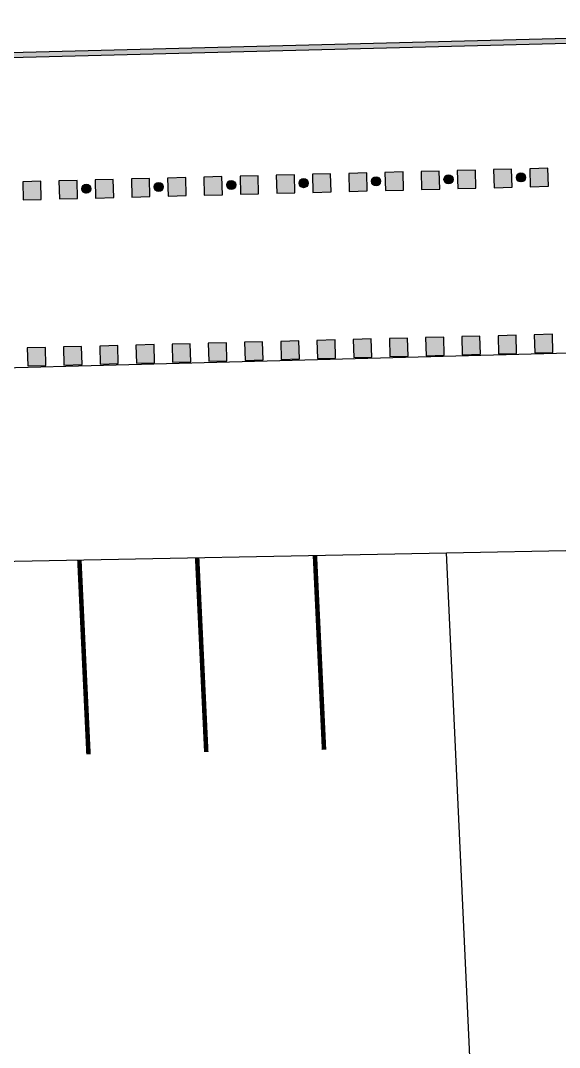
# Model space of a CAD drawing. Header units: metres. Extents: x 668617 to 675126, y 2286318 to 2293677.
# Drawn here: x 670025.96 to 670037.86, y 2287209.46 to 2287232.15 of the extents above; entities that cross this region are included whole.
import ezdxf

# ---------------------------------------------------------------- set-up
doc = ezdxf.new("R2010")
doc.units = ezdxf.units.M
doc.header["$MEASUREMENT"] = 0
for name, color, linetype in [('DMTG-B-CuadrosVerdes', 94, 'Continuous'), ('DMTG-M-VIALETON', 92, 'Continuous'), ('DMTG-PB-BANQUETAS', 251, 'Continuous'), ('DMTG-PB-LOTIFICACION', 253, 'Continuous'), ('DMTG-SH-LINEA BLANCA', 252, 'Continuous'), ('DMTG-SH-LINEA DISCONTINUA', 252, 'Continuous')]:
    doc.layers.add(name, color=color, linetype=linetype)

# ---------------------------------------------------------------- blocks, each defined once
blk = doc.blocks.new('*U181')
h = blk.add_hatch(color=256)
h.dxf.hatch_style = 1
h.paths.add_polyline_path([(15.995, 3.672), (16.395, 3.672), (16.395, 4.072), (15.995, 4.072)])
h = blk.add_hatch(color=256)
h.dxf.hatch_style = 1
h.paths.add_polyline_path([(15.995, 3.672), (16.395, 3.672), (16.395, 4.072), (15.995, 4.072)])
h = blk.add_hatch(color=256)
h.dxf.hatch_style = 1
h.paths.add_polyline_path([(16.795, 3.672), (17.195, 3.672), (17.195, 4.072), (16.795, 4.072)])
h = blk.add_hatch(color=256)
h.dxf.hatch_style = 1
h.paths.add_polyline_path([(16.795, 3.672), (17.195, 3.672), (17.195, 4.072), (16.795, 4.072)])
h = blk.add_hatch(color=256)
h.dxf.hatch_style = 1
h.paths.add_polyline_path([(17.595, 3.672), (17.995, 3.672), (17.995, 4.072), (17.595, 4.072)])
h = blk.add_hatch(color=256)
h.dxf.hatch_style = 1
h.paths.add_polyline_path([(17.595, 3.672), (17.995, 3.672), (17.995, 4.072), (17.595, 4.072)])
h = blk.add_hatch(color=256)
h.dxf.hatch_style = 1
h.paths.add_polyline_path([(18.395, 3.672), (18.795, 3.672), (18.795, 4.072), (18.395, 4.072)])
h = blk.add_hatch(color=256)
h.dxf.hatch_style = 1
h.paths.add_polyline_path([(18.395, 3.672), (18.795, 3.672), (18.795, 4.072), (18.395, 4.072)])
h = blk.add_hatch(color=256)
h.dxf.hatch_style = 1
h.paths.add_polyline_path([(19.195, 3.672), (19.595, 3.672), (19.595, 4.072), (19.195, 4.072)])
h = blk.add_hatch(color=256)
h.dxf.hatch_style = 1
h.paths.add_polyline_path([(19.195, 3.672), (19.595, 3.672), (19.595, 4.072), (19.195, 4.072)])
h = blk.add_hatch(color=256)
h.dxf.hatch_style = 1
h.paths.add_polyline_path([(19.995, 3.672), (20.395, 3.672), (20.395, 4.072), (19.995, 4.072)])
h = blk.add_hatch(color=256)
h.dxf.hatch_style = 1
h.paths.add_polyline_path([(19.995, 3.672), (20.395, 3.672), (20.395, 4.072), (19.995, 4.072)])
h = blk.add_hatch(color=256)
h.dxf.hatch_style = 1
h.paths.add_polyline_path([(20.795, 3.672), (21.195, 3.672), (21.195, 4.072), (20.795, 4.072)])
h = blk.add_hatch(color=256)
h.dxf.hatch_style = 1
h.paths.add_polyline_path([(20.795, 3.672), (21.195, 3.672), (21.195, 4.072), (20.795, 4.072)])
h = blk.add_hatch(color=256)
h.dxf.hatch_style = 1
h.paths.add_polyline_path([(21.595, 3.672), (21.995, 3.672), (21.995, 4.072), (21.595, 4.072)])
h = blk.add_hatch(color=256)
h.dxf.hatch_style = 1
h.paths.add_polyline_path([(21.595, 3.672), (21.995, 3.672), (21.995, 4.072), (21.595, 4.072)])
h = blk.add_hatch(color=256)
h.dxf.hatch_style = 1
h.paths.add_polyline_path([(22.395, 3.672), (22.795, 3.672), (22.795, 4.072), (22.395, 4.072)])
h = blk.add_hatch(color=256)
h.dxf.hatch_style = 1
h.paths.add_polyline_path([(22.395, 3.672), (22.795, 3.672), (22.795, 4.072), (22.395, 4.072)])
h = blk.add_hatch(color=256)
h.dxf.hatch_style = 1
h.paths.add_polyline_path([(23.195, 3.672), (23.595, 3.672), (23.595, 4.072), (23.195, 4.072)])
h = blk.add_hatch(color=256)
h.dxf.hatch_style = 1
h.paths.add_polyline_path([(23.195, 3.672), (23.595, 3.672), (23.595, 4.072), (23.195, 4.072)])
h = blk.add_hatch(color=256)
h.dxf.hatch_style = 1
h.paths.add_polyline_path([(23.995, 3.672), (24.395, 3.672), (24.395, 4.072), (23.995, 4.072)])
h = blk.add_hatch(color=256)
h.dxf.hatch_style = 1
h.paths.add_polyline_path([(23.995, 3.672), (24.395, 3.672), (24.395, 4.072), (23.995, 4.072)])
h = blk.add_hatch(color=256)
h.dxf.hatch_style = 1
h.paths.add_polyline_path([(24.795, 3.672), (25.195, 3.672), (25.195, 4.072), (24.795, 4.072)])
h = blk.add_hatch(color=256)
h.dxf.hatch_style = 1
h.paths.add_polyline_path([(24.795, 3.672), (25.195, 3.672), (25.195, 4.072), (24.795, 4.072)])
h = blk.add_hatch(color=256)
h.dxf.hatch_style = 1
h.paths.add_polyline_path([(25.595, 3.672), (25.995, 3.672), (25.995, 4.072), (25.595, 4.072)])
h = blk.add_hatch(color=256)
h.dxf.hatch_style = 1
h.paths.add_polyline_path([(25.595, 3.672), (25.995, 3.672), (25.995, 4.072), (25.595, 4.072)])
h = blk.add_hatch(color=256)
h.dxf.hatch_style = 1
h.paths.add_polyline_path([(26.395, 3.672), (26.795, 3.672), (26.795, 4.072), (26.395, 4.072)])
h = blk.add_hatch(color=256)
h.dxf.hatch_style = 1
h.paths.add_polyline_path([(26.395, 3.672), (26.795, 3.672), (26.795, 4.072), (26.395, 4.072)])
h = blk.add_hatch(color=256)
h.dxf.hatch_style = 1
h.paths.add_polyline_path([(27.195, 3.672), (27.595, 3.672), (27.595, 4.072), (27.195, 4.072)])
h = blk.add_hatch(color=256)
h.dxf.hatch_style = 1
h.paths.add_polyline_path([(27.195, 3.672), (27.595, 3.672), (27.595, 4.072), (27.195, 4.072)])
h = blk.add_hatch(color=256)
h.dxf.hatch_style = 1
h.paths.add_polyline_path([(16, 0), (16.4, 0), (16.4, 0.4), (16, 0.4)])
h = blk.add_hatch(color=256)
h.dxf.hatch_style = 1
h.paths.add_polyline_path([(16, 0), (16.4, 0), (16.4, 0.4), (16, 0.4)])
h = blk.add_hatch(color=256)
h.dxf.hatch_style = 1
h.paths.add_polyline_path([(16.8, 0), (17.2, 0), (17.2, 0.4), (16.8, 0.4)])
h = blk.add_hatch(color=256)
h.dxf.hatch_style = 1
h.paths.add_polyline_path([(16.8, 0), (17.2, 0), (17.2, 0.4), (16.8, 0.4)])
h = blk.add_hatch(color=256)
h.dxf.hatch_style = 1
h.paths.add_polyline_path([(17.6, 0), (18, 0), (18, 0.4), (17.6, 0.4)])
h = blk.add_hatch(color=256)
h.dxf.hatch_style = 1
h.paths.add_polyline_path([(17.6, 0), (18, 0), (18, 0.4), (17.6, 0.4)])
h = blk.add_hatch(color=256)
h.dxf.hatch_style = 1
h.paths.add_polyline_path([(18.4, 0), (18.8, 0), (18.8, 0.4), (18.4, 0.4)])
h = blk.add_hatch(color=256)
h.dxf.hatch_style = 1
h.paths.add_polyline_path([(18.4, 0), (18.8, 0), (18.8, 0.4), (18.4, 0.4)])
h = blk.add_hatch(color=256)
h.dxf.hatch_style = 1
h.paths.add_polyline_path([(19.2, 0), (19.6, 0), (19.6, 0.4), (19.2, 0.4)])
h = blk.add_hatch(color=256)
h.dxf.hatch_style = 1
h.paths.add_polyline_path([(19.2, 0), (19.6, 0), (19.6, 0.4), (19.2, 0.4)])
h = blk.add_hatch(color=256)
h.dxf.hatch_style = 1
h.paths.add_polyline_path([(20, 0), (20.4, 0), (20.4, 0.4), (20, 0.4)])
h = blk.add_hatch(color=256)
h.dxf.hatch_style = 1
h.paths.add_polyline_path([(20, 0), (20.4, 0), (20.4, 0.4), (20, 0.4)])
h = blk.add_hatch(color=256)
h.dxf.hatch_style = 1
h.paths.add_polyline_path([(20.8, 0), (21.2, 0), (21.2, 0.4), (20.8, 0.4)])
h = blk.add_hatch(color=256)
h.dxf.hatch_style = 1
h.paths.add_polyline_path([(20.8, 0), (21.2, 0), (21.2, 0.4), (20.8, 0.4)])
h = blk.add_hatch(color=256)
h.dxf.hatch_style = 1
h.paths.add_polyline_path([(21.6, 0), (22, 0), (22, 0.4), (21.6, 0.4)])
h = blk.add_hatch(color=256)
h.dxf.hatch_style = 1
h.paths.add_polyline_path([(21.6, 0), (22, 0), (22, 0.4), (21.6, 0.4)])
h = blk.add_hatch(color=256)
h.dxf.hatch_style = 1
h.paths.add_polyline_path([(22.4, 0), (22.8, 0), (22.8, 0.4), (22.4, 0.4)])
h = blk.add_hatch(color=256)
h.dxf.hatch_style = 1
h.paths.add_polyline_path([(22.4, 0), (22.8, 0), (22.8, 0.4), (22.4, 0.4)])
h = blk.add_hatch(color=256)
h.dxf.hatch_style = 1
h.paths.add_polyline_path([(23.2, 0), (23.6, 0), (23.6, 0.4), (23.2, 0.4)])
h = blk.add_hatch(color=256)
h.dxf.hatch_style = 1
h.paths.add_polyline_path([(23.2, 0), (23.6, 0), (23.6, 0.4), (23.2, 0.4)])
h = blk.add_hatch(color=256)
h.dxf.hatch_style = 1
h.paths.add_polyline_path([(24, 0), (24.4, 0), (24.4, 0.4), (24, 0.4)])
h = blk.add_hatch(color=256)
h.dxf.hatch_style = 1
h.paths.add_polyline_path([(24, 0), (24.4, 0), (24.4, 0.4), (24, 0.4)])
h = blk.add_hatch(color=256)
h.dxf.hatch_style = 1
h.paths.add_polyline_path([(24.8, 0), (25.2, 0), (25.2, 0.4), (24.8, 0.4)])
h = blk.add_hatch(color=256)
h.dxf.hatch_style = 1
h.paths.add_polyline_path([(24.8, 0), (25.2, 0), (25.2, 0.4), (24.8, 0.4)])
h = blk.add_hatch(color=256)
h.dxf.hatch_style = 1
h.paths.add_polyline_path([(25.6, 0), (26, 0), (26, 0.4), (25.6, 0.4)])
h = blk.add_hatch(color=256)
h.dxf.hatch_style = 1
h.paths.add_polyline_path([(25.6, 0), (26, 0), (26, 0.4), (25.6, 0.4)])
h = blk.add_hatch(color=256)
h.dxf.hatch_style = 1
h.paths.add_polyline_path([(26.4, 0), (26.8, 0), (26.8, 0.4), (26.4, 0.4)])
h = blk.add_hatch(color=256)
h.dxf.hatch_style = 1
h.paths.add_polyline_path([(26.4, 0), (26.8, 0), (26.8, 0.4), (26.4, 0.4)])
h = blk.add_hatch(color=256)
h.dxf.hatch_style = 1
h.paths.add_polyline_path([(27.2, 0), (27.6, 0), (27.6, 0.4), (27.2, 0.4)])
h = blk.add_hatch(color=256)
h.dxf.hatch_style = 1
h.paths.add_polyline_path([(27.2, 0), (27.6, 0), (27.6, 0.4), (27.2, 0.4)])
for points in [[(15.995, 3.672), (16.395, 3.672), (16.395, 4.072), (15.995, 4.072)], [(15.995, 3.672), (16.395, 3.672), (16.395, 4.072), (15.995, 4.072)], [(16.795, 3.672), (17.195, 3.672), (17.195, 4.072), (16.795, 4.072)], [(16.795, 3.672), (17.195, 3.672), (17.195, 4.072), (16.795, 4.072)], [(17.595, 3.672), (17.995, 3.672), (17.995, 4.072), (17.595, 4.072)], [(17.595, 3.672), (17.995, 3.672), (17.995, 4.072), (17.595, 4.072)], [(18.395, 3.672), (18.795, 3.672), (18.795, 4.072), (18.395, 4.072)], [(18.395, 3.672), (18.795, 3.672), (18.795, 4.072), (18.395, 4.072)], [(19.195, 3.672), (19.595, 3.672), (19.595, 4.072), (19.195, 4.072)], [(19.195, 3.672), (19.595, 3.672), (19.595, 4.072), (19.195, 4.072)], [(19.995, 3.672), (20.395, 3.672), (20.395, 4.072), (19.995, 4.072)], [(19.995, 3.672), (20.395, 3.672), (20.395, 4.072), (19.995, 4.072)], [(20.795, 3.672), (21.195, 3.672), (21.195, 4.072), (20.795, 4.072)], [(20.795, 3.672), (21.195, 3.672), (21.195, 4.072), (20.795, 4.072)], [(21.595, 3.672), (21.995, 3.672), (21.995, 4.072), (21.595, 4.072)], [(21.595, 3.672), (21.995, 3.672), (21.995, 4.072), (21.595, 4.072)], [(22.395, 3.672), (22.795, 3.672), (22.795, 4.072), (22.395, 4.072)], [(22.395, 3.672), (22.795, 3.672), (22.795, 4.072), (22.395, 4.072)], [(23.195, 3.672), (23.595, 3.672), (23.595, 4.072), (23.195, 4.072)], [(23.195, 3.672), (23.595, 3.672), (23.595, 4.072), (23.195, 4.072)], [(23.995, 3.672), (24.395, 3.672), (24.395, 4.072), (23.995, 4.072)], [(23.995, 3.672), (24.395, 3.672), (24.395, 4.072), (23.995, 4.072)], [(24.795, 3.672), (25.195, 3.672), (25.195, 4.072), (24.795, 4.072)], [(24.795, 3.672), (25.195, 3.672), (25.195, 4.072), (24.795, 4.072)], [(25.595, 3.672), (25.995, 3.672), (25.995, 4.072), (25.595, 4.072)], [(25.595, 3.672), (25.995, 3.672), (25.995, 4.072), (25.595, 4.072)], [(26.395, 3.672), (26.795, 3.672), (26.795, 4.072), (26.395, 4.072)], [(26.395, 3.672), (26.795, 3.672), (26.795, 4.072), (26.395, 4.072)], [(27.195, 3.672), (27.595, 3.672), (27.595, 4.072), (27.195, 4.072)], [(27.195, 3.672), (27.595, 3.672), (27.595, 4.072), (27.195, 4.072)], [(16, 0), (16.4, 0), (16.4, 0.4), (16, 0.4)], [(16, 0), (16.4, 0), (16.4, 0.4), (16, 0.4)], [(16.8, 0), (17.2, 0), (17.2, 0.4), (16.8, 0.4)], [(16.8, 0), (17.2, 0), (17.2, 0.4), (16.8, 0.4)], [(17.6, 0), (18, 0), (18, 0.4), (17.6, 0.4)], [(17.6, 0), (18, 0), (18, 0.4), (17.6, 0.4)], [(18.4, 0), (18.8, 0), (18.8, 0.4), (18.4, 0.4)], [(18.4, 0), (18.8, 0), (18.8, 0.4), (18.4, 0.4)], [(19.2, 0), (19.6, 0), (19.6, 0.4), (19.2, 0.4)], [(19.2, 0), (19.6, 0), (19.6, 0.4), (19.2, 0.4)], [(20, 0), (20.4, 0), (20.4, 0.4), (20, 0.4)], [(20, 0), (20.4, 0), (20.4, 0.4), (20, 0.4)], [(20.8, 0), (21.2, 0), (21.2, 0.4), (20.8, 0.4)], [(20.8, 0), (21.2, 0), (21.2, 0.4), (20.8, 0.4)], [(21.6, 0), (22, 0), (22, 0.4), (21.6, 0.4)], [(21.6, 0), (22, 0), (22, 0.4), (21.6, 0.4)], [(22.4, 0), (22.8, 0), (22.8, 0.4), (22.4, 0.4)], [(22.4, 0), (22.8, 0), (22.8, 0.4), (22.4, 0.4)], [(23.2, 0), (23.6, 0), (23.6, 0.4), (23.2, 0.4)], [(23.2, 0), (23.6, 0), (23.6, 0.4), (23.2, 0.4)], [(24, 0), (24.4, 0), (24.4, 0.4), (24, 0.4)], [(24, 0), (24.4, 0), (24.4, 0.4), (24, 0.4)], [(24.8, 0), (25.2, 0), (25.2, 0.4), (24.8, 0.4)], [(24.8, 0), (25.2, 0), (25.2, 0.4), (24.8, 0.4)], [(25.6, 0), (26, 0), (26, 0.4), (25.6, 0.4)], [(25.6, 0), (26, 0), (26, 0.4), (25.6, 0.4)], [(26.4, 0), (26.8, 0), (26.8, 0.4), (26.4, 0.4)], [(26.4, 0), (26.8, 0), (26.8, 0.4), (26.4, 0.4)], [(27.2, 0), (27.6, 0), (27.6, 0.4), (27.2, 0.4)], [(27.2, 0), (27.6, 0), (27.6, 0.4), (27.2, 0.4)]]:
    blk.add_lwpolyline(points, close=True)
blk = doc.blocks.new('*U156')
blk.add_hatch(color=252).paths.add_polyline_path([(0.001, -0.05), (44.99, 1.032), (44.988, 1.132), (-0.001, 0.05)])
blk.add_lwpolyline([(0.001, -0.05), (44.99, 1.032), (44.988, 1.132), (-0.001, 0.05)], close=True)
blk = doc.blocks.new('*U182')
at = {"true_color": 0x58ba48}
h = blk.add_hatch(color=85, dxfattribs=at)
h.dxf.hatch_style = 1
h.paths.add_polyline_path([(27.364, 11.512, 1), (27.464, 11.512, 1)], flags=0)
h.paths.add_polyline_path([(27.363, 11.58), (27.352, 11.591, 0.062746), (27.335, 11.573), (27.346, 11.562, 0.413879), (27.363, 11.562, 0.414549)], flags=17)
h.paths.add_polyline_path([(27.361, 11.571, -1), (27.348, 11.571, -1)], flags=16)
h.paths.add_polyline_path([(27.364, 11.512, 1), (27.464, 11.512, 1)], flags=16)
h.paths.add_polyline_path([(27.475, 11.591), (27.464, 11.58, 0.413879), (27.464, 11.562, 0.414549), (27.482, 11.562), (27.493, 11.573, 0.062746)], flags=17)
h.paths.add_polyline_path([(27.479, 11.571, -1), (27.467, 11.571, -1)], flags=16)
h.paths.add_polyline_path([(27.493, 11.451), (27.482, 11.461, 0.413879), (27.464, 11.461, 0.414549), (27.464, 11.444), (27.475, 11.433, 0.062746)], flags=17)
h.paths.add_polyline_path([(27.467, 11.452, -1), (27.479, 11.452, -1)], flags=16)
h.paths.add_polyline_path([(27.363, 11.461, 0.414549), (27.346, 11.461), (27.335, 11.451, 0.062746), (27.352, 11.433), (27.363, 11.444, 0.413879)], flags=17)
h.paths.add_polyline_path([(27.348, 11.452, -1), (27.361, 11.452, -1)], flags=16)
h.paths.add_polyline_path([(27.493, 11.573), (27.482, 11.562, -0.414549), (27.464, 11.562, -0.413879), (27.464, 11.58), (27.475, 11.591, 0.342564), (27.352, 11.591), (27.363, 11.58, -0.414549), (27.363, 11.562, -0.413879), (27.346, 11.562), (27.335, 11.573, 0.166532), (27.314, 11.512, 0.166532), (27.335, 11.451), (27.346, 11.461, -0.414549), (27.363, 11.461, -0.413879), (27.363, 11.444), (27.352, 11.433, 0.342564), (27.475, 11.433), (27.464, 11.444, -0.414549), (27.464, 11.461, -0.413879), (27.482, 11.461), (27.493, 11.451, 0.166532), (27.514, 11.512, 0.166532)])
h.paths.add_polyline_path([(27.464, 11.512, -1), (27.364, 11.512, -1)], flags=0)
h.paths.add_polyline_path([(27.443, 11.567, 0.245947), (27.385, 11.567), (27.373, 11.589, -0.245947), (27.454, 11.589)], flags=16)
h.paths.add_polyline_path([(27.443, 11.456), (27.454, 11.434, -0.245947), (27.373, 11.434), (27.385, 11.456, 0.245947)], flags=16)
at = {"true_color": 0xc7c8ca}
h = blk.add_hatch(color=9, dxfattribs=at)
h.dxf.hatch_style = 1
h.paths.add_polyline_path([(27.454, 11.589, 0.245947), (27.373, 11.589), (27.385, 11.567, -0.245947), (27.443, 11.567)])
h.paths.add_polyline_path([(27.454, 11.434), (27.443, 11.456, -0.245947), (27.385, 11.456), (27.373, 11.434, 0.245947)])
at = {"true_color": 0x58ba48}
h = blk.add_hatch(color=85, dxfattribs=at)
h.dxf.hatch_style = 1
h.paths.add_polyline_path([(28.964, 11.512, 1), (29.064, 11.512, 1)], flags=0)
h.paths.add_polyline_path([(28.963, 11.58), (28.952, 11.591, 0.062746), (28.935, 11.573), (28.946, 11.562, 0.413879), (28.963, 11.562, 0.414549)], flags=17)
h.paths.add_polyline_path([(28.961, 11.571, -1), (28.948, 11.571, -1)], flags=16)
h.paths.add_polyline_path([(28.964, 11.512, 1), (29.064, 11.512, 1)], flags=16)
h.paths.add_polyline_path([(29.075, 11.591), (29.064, 11.58, 0.413879), (29.064, 11.562, 0.414549), (29.082, 11.562), (29.093, 11.573, 0.062746)], flags=17)
h.paths.add_polyline_path([(29.079, 11.571, -1), (29.067, 11.571, -1)], flags=16)
h.paths.add_polyline_path([(29.093, 11.45), (29.082, 11.461, 0.413879), (29.064, 11.461, 0.414549), (29.064, 11.443), (29.075, 11.433, 0.062746)], flags=17)
h.paths.add_polyline_path([(29.067, 11.452, -1), (29.079, 11.452, -1)], flags=16)
h.paths.add_polyline_path([(28.963, 11.461, 0.414549), (28.946, 11.461), (28.935, 11.45, 0.062746), (28.952, 11.433), (28.963, 11.443, 0.413879)], flags=17)
h.paths.add_polyline_path([(28.948, 11.452, -1), (28.961, 11.452, -1)], flags=16)
h.paths.add_polyline_path([(29.093, 11.573), (29.082, 11.562, -0.414549), (29.064, 11.562, -0.413879), (29.064, 11.58), (29.075, 11.591, 0.342564), (28.952, 11.591), (28.963, 11.58, -0.414549), (28.963, 11.562, -0.413879), (28.946, 11.562), (28.935, 11.573, 0.166532), (28.914, 11.512, 0.166532), (28.935, 11.45), (28.946, 11.461, -0.414549), (28.963, 11.461, -0.413879), (28.963, 11.443), (28.952, 11.433, 0.342564), (29.075, 11.433), (29.064, 11.443, -0.414549), (29.064, 11.461, -0.413879), (29.082, 11.461), (29.093, 11.45, 0.166532), (29.114, 11.512, 0.166532)])
h.paths.add_polyline_path([(29.064, 11.512, -1), (28.964, 11.512, -1)], flags=0)
h.paths.add_polyline_path([(29.043, 11.567, 0.245947), (28.985, 11.567), (28.973, 11.589, -0.245947), (29.054, 11.589)], flags=16)
h.paths.add_polyline_path([(29.043, 11.456), (29.054, 11.434, -0.245947), (28.973, 11.434), (28.985, 11.456, 0.245947)], flags=16)
at = {"true_color": 0xc7c8ca}
h = blk.add_hatch(color=9, dxfattribs=at)
h.dxf.hatch_style = 1
h.paths.add_polyline_path([(29.054, 11.589, 0.245947), (28.973, 11.589), (28.985, 11.567, -0.245947), (29.043, 11.567)])
h.paths.add_polyline_path([(29.054, 11.434), (29.043, 11.456, -0.245947), (28.985, 11.456), (28.973, 11.434, 0.245947)])
at = {"true_color": 0x58ba48}
h = blk.add_hatch(color=85, dxfattribs=at)
h.dxf.hatch_style = 1
h.paths.add_polyline_path([(30.564, 11.512, 1), (30.664, 11.512, 1)], flags=0)
h.paths.add_polyline_path([(30.563, 11.58), (30.552, 11.591, 0.062746), (30.535, 11.573), (30.546, 11.562, 0.413879), (30.563, 11.562, 0.414549)], flags=17)
h.paths.add_polyline_path([(30.561, 11.571, -1), (30.548, 11.571, -1)], flags=16)
h.paths.add_polyline_path([(30.564, 11.512, 1), (30.664, 11.512, 1)], flags=16)
h.paths.add_polyline_path([(30.675, 11.591), (30.664, 11.58, 0.413879), (30.664, 11.562, 0.414549), (30.682, 11.562), (30.693, 11.573, 0.062746)], flags=17)
h.paths.add_polyline_path([(30.679, 11.571, -1), (30.667, 11.571, -1)], flags=16)
h.paths.add_polyline_path([(30.693, 11.45), (30.682, 11.461, 0.413879), (30.664, 11.461, 0.414549), (30.664, 11.443), (30.675, 11.433, 0.062746)], flags=17)
h.paths.add_polyline_path([(30.667, 11.452, -1), (30.679, 11.452, -1)], flags=16)
h.paths.add_polyline_path([(30.563, 11.461, 0.414549), (30.546, 11.461), (30.535, 11.45, 0.062746), (30.552, 11.433), (30.563, 11.443, 0.413879)], flags=17)
h.paths.add_polyline_path([(30.548, 11.452, -1), (30.561, 11.452, -1)], flags=16)
h.paths.add_polyline_path([(30.693, 11.573), (30.682, 11.562, -0.414549), (30.664, 11.562, -0.413879), (30.664, 11.58), (30.675, 11.591, 0.342564), (30.552, 11.591), (30.563, 11.58, -0.414549), (30.563, 11.562, -0.413879), (30.546, 11.562), (30.535, 11.573, 0.166532), (30.514, 11.512, 0.166532), (30.535, 11.45), (30.546, 11.461, -0.414549), (30.563, 11.461, -0.413879), (30.563, 11.443), (30.552, 11.433, 0.342564), (30.675, 11.433), (30.664, 11.443, -0.414549), (30.664, 11.461, -0.413879), (30.682, 11.461), (30.693, 11.45, 0.166532), (30.714, 11.512, 0.166532)])
h.paths.add_polyline_path([(30.664, 11.512, -1), (30.564, 11.512, -1)], flags=0)
h.paths.add_polyline_path([(30.643, 11.567, 0.245947), (30.585, 11.567), (30.573, 11.589, -0.245947), (30.654, 11.589)], flags=16)
h.paths.add_polyline_path([(30.643, 11.456), (30.654, 11.434, -0.245947), (30.573, 11.434), (30.585, 11.456, 0.245947)], flags=16)
at = {"true_color": 0xc7c8ca}
h = blk.add_hatch(color=9, dxfattribs=at)
h.dxf.hatch_style = 1
h.paths.add_polyline_path([(30.654, 11.589, 0.245947), (30.573, 11.589), (30.585, 11.567, -0.245947), (30.643, 11.567)])
h.paths.add_polyline_path([(30.654, 11.434), (30.643, 11.456, -0.245947), (30.585, 11.456), (30.573, 11.434, 0.245947)])
at = {"true_color": 0x58ba48}
h = blk.add_hatch(color=85, dxfattribs=at)
h.dxf.hatch_style = 1
h.paths.add_polyline_path([(32.164, 11.511, 1), (32.264, 11.511, 1)], flags=0)
h.paths.add_polyline_path([(32.163, 11.58), (32.152, 11.59, 0.062746), (32.135, 11.573), (32.146, 11.562, 0.413879), (32.163, 11.562, 0.414549)], flags=17)
h.paths.add_polyline_path([(32.161, 11.571, -1), (32.148, 11.571, -1)], flags=16)
h.paths.add_polyline_path([(32.164, 11.511, 1), (32.264, 11.511, 1)], flags=16)
h.paths.add_polyline_path([(32.275, 11.59), (32.264, 11.58, 0.413879), (32.264, 11.562, 0.414549), (32.282, 11.562), (32.293, 11.573, 0.062746)], flags=17)
h.paths.add_polyline_path([(32.279, 11.571, -1), (32.267, 11.571, -1)], flags=16)
h.paths.add_polyline_path([(32.293, 11.45), (32.282, 11.461, 0.413879), (32.264, 11.461, 0.414549), (32.264, 11.443), (32.275, 11.432, 0.062746)], flags=17)
h.paths.add_polyline_path([(32.267, 11.452, -1), (32.279, 11.452, -1)], flags=16)
h.paths.add_polyline_path([(32.163, 11.461, 0.414549), (32.146, 11.461), (32.135, 11.45, 0.062746), (32.152, 11.432), (32.163, 11.443, 0.413879)], flags=17)
h.paths.add_polyline_path([(32.148, 11.452, -1), (32.161, 11.452, -1)], flags=16)
h.paths.add_polyline_path([(32.293, 11.573), (32.282, 11.562, -0.414549), (32.264, 11.562, -0.413879), (32.264, 11.58), (32.275, 11.59, 0.342564), (32.152, 11.59), (32.163, 11.58, -0.414549), (32.163, 11.562, -0.413879), (32.146, 11.562), (32.135, 11.573, 0.166532), (32.114, 11.511, 0.166532), (32.135, 11.45), (32.146, 11.461, -0.414549), (32.163, 11.461, -0.413879), (32.163, 11.443), (32.152, 11.432, 0.342564), (32.275, 11.432), (32.264, 11.443, -0.414549), (32.264, 11.461, -0.413879), (32.282, 11.461), (32.293, 11.45, 0.166532), (32.314, 11.511, 0.166532)])
h.paths.add_polyline_path([(32.264, 11.511, -1), (32.164, 11.511, -1)], flags=0)
h.paths.add_polyline_path([(32.243, 11.567, 0.245947), (32.185, 11.567), (32.173, 11.589, -0.245947), (32.254, 11.589)], flags=16)
h.paths.add_polyline_path([(32.243, 11.456), (32.254, 11.434, -0.245947), (32.173, 11.434), (32.185, 11.456, 0.245947)], flags=16)
at = {"true_color": 0xc7c8ca}
h = blk.add_hatch(color=9, dxfattribs=at)
h.dxf.hatch_style = 1
h.paths.add_polyline_path([(32.254, 11.589, 0.245947), (32.173, 11.589), (32.185, 11.567, -0.245947), (32.243, 11.567)])
h.paths.add_polyline_path([(32.254, 11.434), (32.243, 11.456, -0.245947), (32.185, 11.456), (32.173, 11.434, 0.245947)])
at = {"true_color": 0x58ba48}
h = blk.add_hatch(color=85, dxfattribs=at)
h.dxf.hatch_style = 1
h.paths.add_polyline_path([(33.764, 11.511, 1), (33.864, 11.511, 1)], flags=0)
h.paths.add_polyline_path([(33.763, 11.58), (33.752, 11.59, 0.062746), (33.735, 11.573), (33.746, 11.562, 0.413879), (33.763, 11.562, 0.414549)], flags=17)
h.paths.add_polyline_path([(33.761, 11.571, -1), (33.748, 11.571, -1)], flags=16)
h.paths.add_polyline_path([(33.764, 11.511, 1), (33.864, 11.511, 1)], flags=16)
h.paths.add_polyline_path([(33.875, 11.59), (33.864, 11.58, 0.413879), (33.864, 11.562, 0.414549), (33.882, 11.562), (33.893, 11.573, 0.062746)], flags=17)
h.paths.add_polyline_path([(33.879, 11.571, -1), (33.867, 11.571, -1)], flags=16)
h.paths.add_polyline_path([(33.893, 11.45), (33.882, 11.461, 0.413879), (33.864, 11.461, 0.414549), (33.864, 11.443), (33.875, 11.432, 0.062746)], flags=17)
h.paths.add_polyline_path([(33.867, 11.452, -1), (33.879, 11.452, -1)], flags=16)
h.paths.add_polyline_path([(33.763, 11.461, 0.414549), (33.746, 11.461), (33.735, 11.45, 0.062746), (33.752, 11.432), (33.763, 11.443, 0.413879)], flags=17)
h.paths.add_polyline_path([(33.748, 11.452, -1), (33.761, 11.452, -1)], flags=16)
h.paths.add_polyline_path([(33.893, 11.573), (33.882, 11.562, -0.414549), (33.864, 11.562, -0.413879), (33.864, 11.58), (33.875, 11.59, 0.342564), (33.752, 11.59), (33.763, 11.58, -0.414549), (33.763, 11.562, -0.413879), (33.746, 11.562), (33.735, 11.573, 0.166532), (33.714, 11.511, 0.166532), (33.735, 11.45), (33.746, 11.461, -0.414549), (33.763, 11.461, -0.413879), (33.763, 11.443), (33.752, 11.432, 0.342564), (33.875, 11.432), (33.864, 11.443, -0.414549), (33.864, 11.461, -0.413879), (33.882, 11.461), (33.893, 11.45, 0.166532), (33.914, 11.511, 0.166532)])
h.paths.add_polyline_path([(33.864, 11.511, -1), (33.764, 11.511, -1)], flags=0)
h.paths.add_polyline_path([(33.843, 11.567, 0.245947), (33.785, 11.567), (33.773, 11.589, -0.245947), (33.854, 11.589)], flags=16)
h.paths.add_polyline_path([(33.843, 11.456), (33.854, 11.434, -0.245947), (33.773, 11.434), (33.785, 11.456, 0.245947)], flags=16)
at = {"true_color": 0xc7c8ca}
h = blk.add_hatch(color=9, dxfattribs=at)
h.dxf.hatch_style = 1
h.paths.add_polyline_path([(33.854, 11.589, 0.245947), (33.773, 11.589), (33.785, 11.567, -0.245947), (33.843, 11.567)])
h.paths.add_polyline_path([(33.854, 11.434), (33.843, 11.456, -0.245947), (33.785, 11.456), (33.773, 11.434, 0.245947)])
at = {"true_color": 0x58ba48}
h = blk.add_hatch(color=85, dxfattribs=at)
h.dxf.hatch_style = 1
h.paths.add_polyline_path([(35.364, 11.511, 1), (35.464, 11.511, 1)], flags=0)
h.paths.add_polyline_path([(35.363, 11.579), (35.352, 11.59, 0.062746), (35.335, 11.573), (35.346, 11.562, 0.413879), (35.363, 11.562, 0.414549)], flags=17)
h.paths.add_polyline_path([(35.361, 11.571, -1), (35.348, 11.571, -1)], flags=16)
h.paths.add_polyline_path([(35.364, 11.511, 1), (35.464, 11.511, 1)], flags=16)
h.paths.add_polyline_path([(35.475, 11.59), (35.464, 11.579, 0.413879), (35.464, 11.562, 0.414549), (35.482, 11.562), (35.493, 11.573, 0.062746)], flags=17)
h.paths.add_polyline_path([(35.479, 11.571, -1), (35.467, 11.571, -1)], flags=16)
h.paths.add_polyline_path([(35.493, 11.45), (35.482, 11.461, 0.413879), (35.464, 11.461, 0.414549), (35.464, 11.443), (35.475, 11.432, 0.062746)], flags=17)
h.paths.add_polyline_path([(35.467, 11.452, -1), (35.479, 11.452, -1)], flags=16)
h.paths.add_polyline_path([(35.363, 11.461, 0.414549), (35.346, 11.461), (35.335, 11.45, 0.062746), (35.352, 11.432), (35.363, 11.443, 0.413879)], flags=17)
h.paths.add_polyline_path([(35.348, 11.452, -1), (35.361, 11.452, -1)], flags=16)
h.paths.add_polyline_path([(35.493, 11.573), (35.482, 11.562, -0.414549), (35.464, 11.562, -0.413879), (35.464, 11.579), (35.475, 11.59, 0.342564), (35.352, 11.59), (35.363, 11.579, -0.414549), (35.363, 11.562, -0.413879), (35.346, 11.562), (35.335, 11.573, 0.166532), (35.314, 11.511, 0.166532), (35.335, 11.45), (35.346, 11.461, -0.414549), (35.363, 11.461, -0.413879), (35.363, 11.443), (35.352, 11.432, 0.342564), (35.475, 11.432), (35.464, 11.443, -0.414549), (35.464, 11.461, -0.413879), (35.482, 11.461), (35.493, 11.45, 0.166532), (35.514, 11.511, 0.166532)])
h.paths.add_polyline_path([(35.464, 11.511, -1), (35.364, 11.511, -1)], flags=0)
h.paths.add_polyline_path([(35.443, 11.567, 0.245947), (35.385, 11.567), (35.373, 11.589, -0.245947), (35.454, 11.589)], flags=16)
h.paths.add_polyline_path([(35.443, 11.456), (35.454, 11.434, -0.245947), (35.373, 11.434), (35.385, 11.456, 0.245947)], flags=16)
at = {"true_color": 0xc7c8ca}
h = blk.add_hatch(color=9, dxfattribs=at)
h.dxf.hatch_style = 1
h.paths.add_polyline_path([(35.454, 11.589, 0.245947), (35.373, 11.589), (35.385, 11.567, -0.245947), (35.443, 11.567)])
h.paths.add_polyline_path([(35.454, 11.434), (35.443, 11.456, -0.245947), (35.385, 11.456), (35.373, 11.434, 0.245947)])
at = {"true_color": 0x58ba48}
h = blk.add_hatch(color=85, dxfattribs=at)
h.dxf.hatch_style = 1
h.paths.add_polyline_path([(36.964, 11.511, 1), (37.064, 11.511, 1)], flags=0)
h.paths.add_polyline_path([(36.963, 11.579), (36.952, 11.59, 0.062746), (36.935, 11.572), (36.946, 11.562, 0.413879), (36.963, 11.562, 0.414549)], flags=17)
h.paths.add_polyline_path([(36.961, 11.57, -1), (36.948, 11.57, -1)], flags=16)
h.paths.add_polyline_path([(36.964, 11.511, 1), (37.064, 11.511, 1)], flags=16)
h.paths.add_polyline_path([(37.075, 11.59), (37.064, 11.579, 0.413879), (37.064, 11.562, 0.414549), (37.082, 11.562), (37.093, 11.572, 0.062746)], flags=17)
h.paths.add_polyline_path([(37.079, 11.57, -1), (37.067, 11.57, -1)], flags=16)
h.paths.add_polyline_path([(37.093, 11.45), (37.082, 11.461, 0.413879), (37.064, 11.461, 0.414549), (37.064, 11.443), (37.075, 11.432, 0.062746)], flags=17)
h.paths.add_polyline_path([(37.067, 11.452, -1), (37.079, 11.452, -1)], flags=16)
h.paths.add_polyline_path([(36.963, 11.461, 0.414549), (36.946, 11.461), (36.935, 11.45, 0.062746), (36.952, 11.432), (36.963, 11.443, 0.413879)], flags=17)
h.paths.add_polyline_path([(36.948, 11.452, -1), (36.961, 11.452, -1)], flags=16)
h.paths.add_polyline_path([(37.093, 11.572), (37.082, 11.562, -0.414549), (37.064, 11.562, -0.413879), (37.064, 11.579), (37.075, 11.59, 0.342564), (36.952, 11.59), (36.963, 11.579, -0.414549), (36.963, 11.562, -0.413879), (36.946, 11.562), (36.935, 11.572, 0.166532), (36.914, 11.511, 0.166532), (36.935, 11.45), (36.946, 11.461, -0.414549), (36.963, 11.461, -0.413879), (36.963, 11.443), (36.952, 11.432, 0.342564), (37.075, 11.432), (37.064, 11.443, -0.414549), (37.064, 11.461, -0.413879), (37.082, 11.461), (37.093, 11.45, 0.166532), (37.114, 11.511, 0.166532)])
h.paths.add_polyline_path([(37.064, 11.511, -1), (36.964, 11.511, -1)], flags=0)
h.paths.add_polyline_path([(37.043, 11.566, 0.245947), (36.985, 11.566), (36.973, 11.589, -0.245947), (37.054, 11.589)], flags=16)
h.paths.add_polyline_path([(37.043, 11.456), (37.054, 11.434, -0.245947), (36.973, 11.434), (36.985, 11.456, 0.245947)], flags=16)
at = {"true_color": 0xc7c8ca}
h = blk.add_hatch(color=9, dxfattribs=at)
h.dxf.hatch_style = 1
h.paths.add_polyline_path([(37.054, 11.589, 0.245947), (36.973, 11.589), (36.985, 11.566, -0.245947), (37.043, 11.566)])
h.paths.add_polyline_path([(37.054, 11.434), (37.043, 11.456, -0.245947), (36.985, 11.456), (36.973, 11.434, 0.245947)])
at = {"true_color": 0x58ba48}
h = blk.add_hatch(color=85, dxfattribs=at)
h.dxf.hatch_style = 1
h.paths.add_polyline_path([(27.364, 11.512, 1), (27.464, 11.512, 1)])
h = blk.add_hatch(color=85, dxfattribs=at)
h.dxf.hatch_style = 1
h.paths.add_polyline_path([(28.964, 11.512, 1), (29.064, 11.512, 1)])
h = blk.add_hatch(color=85, dxfattribs=at)
h.dxf.hatch_style = 1
h.paths.add_polyline_path([(30.564, 11.512, 1), (30.664, 11.512, 1)])
h = blk.add_hatch(color=85, dxfattribs=at)
h.dxf.hatch_style = 1
h.paths.add_polyline_path([(32.164, 11.511, 1), (32.264, 11.511, 1)])
h = blk.add_hatch(color=85, dxfattribs=at)
h.dxf.hatch_style = 1
h.paths.add_polyline_path([(33.764, 11.511, 1), (33.864, 11.511, 1)])
h = blk.add_hatch(color=85, dxfattribs=at)
h.dxf.hatch_style = 1
h.paths.add_polyline_path([(35.364, 11.511, 1), (35.464, 11.511, 1)])
h = blk.add_hatch(color=85, dxfattribs=at)
h.dxf.hatch_style = 1
h.paths.add_polyline_path([(36.964, 11.511, 1), (37.064, 11.511, 1)])
at = {"color": 18, "true_color": 0x000000}
for points in [[(27.363, 11.58), (27.352, 11.591, 0.062746), (27.335, 11.573), (27.346, 11.562, 0.413879), (27.363, 11.562, 0.414549)], [(27.454, 11.589), (27.443, 11.567, 0.245947), (27.385, 11.567), (27.373, 11.589, -0.245947)], [(27.464, 11.58), (27.475, 11.591, -0.062746), (27.493, 11.573), (27.482, 11.562, -0.413879), (27.464, 11.562, -0.414549)], [(28.963, 11.58), (28.952, 11.591, 0.062746), (28.935, 11.573), (28.946, 11.562, 0.413879), (28.963, 11.562, 0.414549)], [(29.054, 11.589), (29.043, 11.567, 0.245947), (28.985, 11.567), (28.973, 11.589, -0.245947)], [(29.064, 11.58), (29.075, 11.591, -0.062746), (29.093, 11.573), (29.082, 11.562, -0.413879), (29.064, 11.562, -0.414549)], [(30.563, 11.58), (30.552, 11.591, 0.062746), (30.535, 11.573), (30.546, 11.562, 0.413879), (30.563, 11.562, 0.414549)], [(30.654, 11.589), (30.643, 11.567, 0.245947), (30.585, 11.567), (30.573, 11.589, -0.245947)], [(30.664, 11.58), (30.675, 11.591, -0.062746), (30.693, 11.573), (30.682, 11.562, -0.413879), (30.664, 11.562, -0.414549)], [(32.163, 11.58), (32.152, 11.59, 0.062746), (32.135, 11.573), (32.146, 11.562, 0.413879), (32.163, 11.562, 0.414549)], [(32.254, 11.589), (32.243, 11.567, 0.245947), (32.185, 11.567), (32.173, 11.589, -0.245947)], [(32.264, 11.58), (32.275, 11.59, -0.062746), (32.293, 11.573), (32.282, 11.562, -0.413879), (32.264, 11.562, -0.414549)], [(33.763, 11.58), (33.752, 11.59, 0.062746), (33.735, 11.573), (33.746, 11.562, 0.413879), (33.763, 11.562, 0.414549)], [(33.854, 11.589), (33.843, 11.567, 0.245947), (33.785, 11.567), (33.773, 11.589, -0.245947)], [(33.864, 11.58), (33.875, 11.59, -0.062746), (33.893, 11.573), (33.882, 11.562, -0.413879), (33.864, 11.562, -0.414549)], [(35.363, 11.579), (35.352, 11.59, 0.062746), (35.335, 11.573), (35.346, 11.562, 0.413879), (35.363, 11.562, 0.414549)], [(35.454, 11.589), (35.443, 11.567, 0.245947), (35.385, 11.567), (35.373, 11.589, -0.245947)], [(35.464, 11.579), (35.475, 11.59, -0.062746), (35.493, 11.573), (35.482, 11.562, -0.413879), (35.464, 11.562, -0.414549)], [(36.963, 11.579), (36.952, 11.59, 0.062746), (36.935, 11.572), (36.946, 11.562, 0.413879), (36.963, 11.562, 0.414549)], [(37.054, 11.589), (37.043, 11.566, 0.245947), (36.985, 11.566), (36.973, 11.589, -0.245947)], [(37.064, 11.579), (37.075, 11.59, -0.062746), (37.093, 11.572), (37.082, 11.562, -0.413879), (37.064, 11.562, -0.414549)], [(27.363, 11.444), (27.352, 11.433, -0.062746), (27.335, 11.451), (27.346, 11.461, -0.413879), (27.363, 11.461, -0.414549)], [(27.454, 11.434), (27.443, 11.456, -0.245947), (27.385, 11.456), (27.373, 11.434, 0.245947)], [(27.464, 11.444), (27.475, 11.433, 0.062746), (27.493, 11.451), (27.482, 11.461, 0.413879), (27.464, 11.461, 0.414549)], [(28.963, 11.443), (28.952, 11.433, -0.062746), (28.935, 11.45), (28.946, 11.461, -0.413879), (28.963, 11.461, -0.414549)], [(29.054, 11.434), (29.043, 11.456, -0.245947), (28.985, 11.456), (28.973, 11.434, 0.245947)], [(29.064, 11.443), (29.075, 11.433, 0.062746), (29.093, 11.45), (29.082, 11.461, 0.413879), (29.064, 11.461, 0.414549)], [(30.563, 11.443), (30.552, 11.433, -0.062746), (30.535, 11.45), (30.546, 11.461, -0.413879), (30.563, 11.461, -0.414549)], [(30.654, 11.434), (30.643, 11.456, -0.245947), (30.585, 11.456), (30.573, 11.434, 0.245947)], [(30.664, 11.443), (30.675, 11.433, 0.062746), (30.693, 11.45), (30.682, 11.461, 0.413879), (30.664, 11.461, 0.414549)], [(32.163, 11.443), (32.152, 11.432, -0.062746), (32.135, 11.45), (32.146, 11.461, -0.413879), (32.163, 11.461, -0.414549)], [(32.254, 11.434), (32.243, 11.456, -0.245947), (32.185, 11.456), (32.173, 11.434, 0.245947)], [(32.264, 11.443), (32.275, 11.432, 0.062746), (32.293, 11.45), (32.282, 11.461, 0.413879), (32.264, 11.461, 0.414549)], [(33.763, 11.443), (33.752, 11.432, -0.062746), (33.735, 11.45), (33.746, 11.461, -0.413879), (33.763, 11.461, -0.414549)], [(33.854, 11.434), (33.843, 11.456, -0.245947), (33.785, 11.456), (33.773, 11.434, 0.245947)], [(33.864, 11.443), (33.875, 11.432, 0.062746), (33.893, 11.45), (33.882, 11.461, 0.413879), (33.864, 11.461, 0.414549)], [(35.363, 11.443), (35.352, 11.432, -0.062746), (35.335, 11.45), (35.346, 11.461, -0.413879), (35.363, 11.461, -0.414549)], [(35.454, 11.434), (35.443, 11.456, -0.245947), (35.385, 11.456), (35.373, 11.434, 0.245947)], [(35.464, 11.443), (35.475, 11.432, 0.062746), (35.493, 11.45), (35.482, 11.461, 0.413879), (35.464, 11.461, 0.414549)], [(36.963, 11.443), (36.952, 11.432, -0.062746), (36.935, 11.45), (36.946, 11.461, -0.413879), (36.963, 11.461, -0.414549)], [(37.054, 11.434), (37.043, 11.456, -0.245947), (36.985, 11.456), (36.973, 11.434, 0.245947)], [(37.064, 11.443), (37.075, 11.432, 0.062746), (37.093, 11.45), (37.082, 11.461, 0.413879), (37.064, 11.461, 0.414549)]]:
    blk.add_lwpolyline(points, format="xyb", close=True, dxfattribs=at)
for points in [[(27.414, 11.412), (27.414, 11.612)], [(29.014, 11.412), (29.014, 11.612)], [(30.614, 11.412), (30.614, 11.612)], [(32.214, 11.411), (32.214, 11.611)], [(33.814, 11.411), (33.814, 11.611)], [(35.414, 11.411), (35.414, 11.611)], [(37.014, 11.411), (37.014, 11.611)]]:
    blk.add_lwpolyline(points)
for centre, radius in [((27.414, 11.512), 0.1), ((27.354, 11.571), 0.00613), ((27.473, 11.571), 0.00613), ((29.014, 11.512), 0.1), ((28.954, 11.571), 0.00613), ((29.073, 11.571), 0.00613), ((30.614, 11.512), 0.1), ((30.554, 11.571), 0.00613), ((30.673, 11.571), 0.00613), ((32.214, 11.511), 0.1), ((32.154, 11.571), 0.00613), ((32.273, 11.571), 0.00613), ((33.814, 11.511), 0.1), ((33.754, 11.571), 0.00613), ((33.873, 11.571), 0.00613), ((35.414, 11.511), 0.1), ((35.354, 11.571), 0.00613), ((35.473, 11.571), 0.00613), ((37.014, 11.511), 0.1), ((36.954, 11.57), 0.00613), ((37.073, 11.57), 0.00613), ((27.354, 11.452), 0.00613), ((27.414, 11.512), 0.05), ((27.473, 11.452), 0.00613), ((28.954, 11.452), 0.00613), ((29.014, 11.512), 0.05), ((29.073, 11.452), 0.00613), ((30.554, 11.452), 0.00613), ((30.614, 11.512), 0.05), ((30.673, 11.452), 0.00613), ((32.154, 11.452), 0.00613), ((32.214, 11.511), 0.05), ((32.273, 11.452), 0.00613), ((33.754, 11.452), 0.00613), ((33.814, 11.511), 0.05), ((33.873, 11.452), 0.00613), ((35.354, 11.452), 0.00613), ((35.414, 11.511), 0.05), ((35.473, 11.452), 0.00613), ((36.954, 11.452), 0.00613), ((37.014, 11.511), 0.05), ((37.073, 11.452), 0.00613)]:
    blk.add_circle(centre, radius, dxfattribs=at)

msp = doc.modelspace()

# ---------------------------------------------------------------- linework, layer by layer
at = {"layer": 'DMTG-PB-BANQUETAS'}
msp.add_lwpolyline([(670012.51306, 2287224.13077), (670059.73334, 2287225.37992, -0.3839787), (670063.82992, 2287221.28565), (670065.20734, 2287147.09155), (670065.15884, 2287146.6179), (670065.02446, 2287146.16088), (670064.80732, 2287145.73647), (670064.51553, 2287145.35961), (670064.16019, 2287145.04323), (670063.75137, 2287144.79824), (669947.54261, 2287141.38097, -0.41556022), (669939.30992, 2287149.17912), (669937.69777, 2287214.16606, -0.41000821), (669945.4957, 2287222.40976), (669996.21388, 2287223.70948)], format="xyb", dxfattribs=at)
at = {"layer": 'DMTG-PB-LOTIFICACION'}
for p, q in [((670035.3636, 2287220.38882), (670049.01259, 2287220.65673)), ((670018.80481, 2287220.06856), (670035.3636, 2287220.38882)), ((670036.30926, 2287200.20265), (670035.3636, 2287220.38882))]:
    msp.add_line(p, q, dxfattribs=at)
at = {"layer": 'DMTG-SH-LINEA BLANCA', "const_width": 0.1}
for points in [[(670027.46157, 2287215.93519), (670027.26029, 2287220.2321)], [(670027.46157, 2287215.93519), (670027.26029, 2287220.2321)], [(670030.06207, 2287215.98548), (670029.86078, 2287220.28239)], [(670030.06207, 2287215.98548), (670029.86078, 2287220.28239)], [(670032.66256, 2287216.03577), (670032.46128, 2287220.33269)], [(670032.66256, 2287216.03577), (670032.46128, 2287220.33269)]]:
    msp.add_lwpolyline(points, dxfattribs=at)

# ---------------------------------------------------------------- block references
at = {"layer": 'DMTG-B-CuadrosVerdes', "rotation": 181.4830084380721}
msp.add_blockref('*U181', (670053.59961, 2287229.30104), dxfattribs=at)
at = {"layer": 'DMTG-M-VIALETON', "rotation": 1.498409587873788}
msp.add_blockref('*U182', (670000.30997, 2287216.20718), dxfattribs=at)
at = {"layer": 'DMTG-SH-LINEA DISCONTINUA', "rotation": 180.0955938222612}
msp.add_blockref('*U156', (670053.52556, 2287232.10006), dxfattribs=at)

doc.saveas('drawing.dxf')
